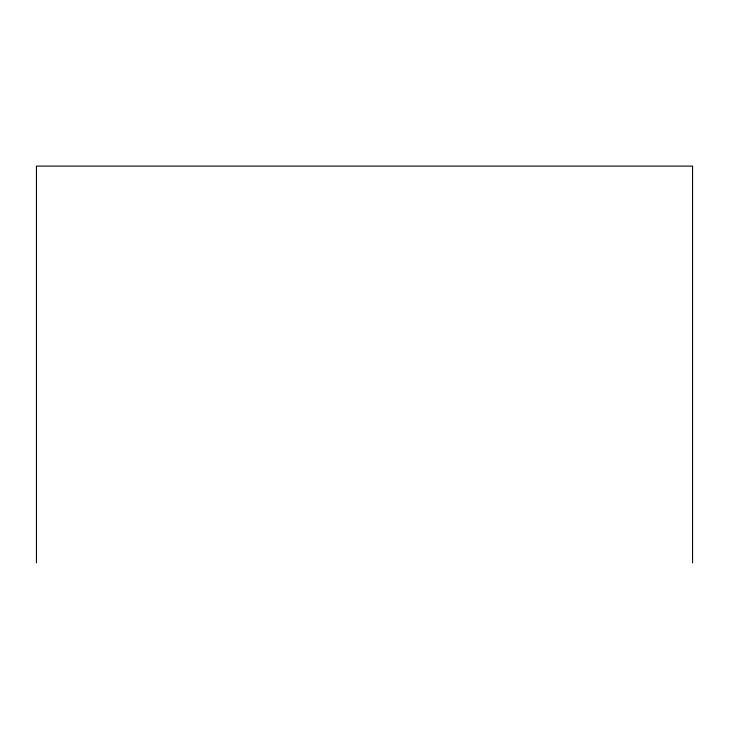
<?xml version="1.0" encoding="UTF-8"?>
<svg xmlns="http://www.w3.org/2000/svg" width="729" height="729" viewBox="0 0 729 729"><rect width="100%" height="100%" fill="white"/><g stroke="black" fill="none" stroke-linecap="round" stroke-linejoin="round"><path stroke-width="1.09" d="M692.55 562.888L692.55 166.112L36.45 166.112L36.45 562.888"/></g></svg>
